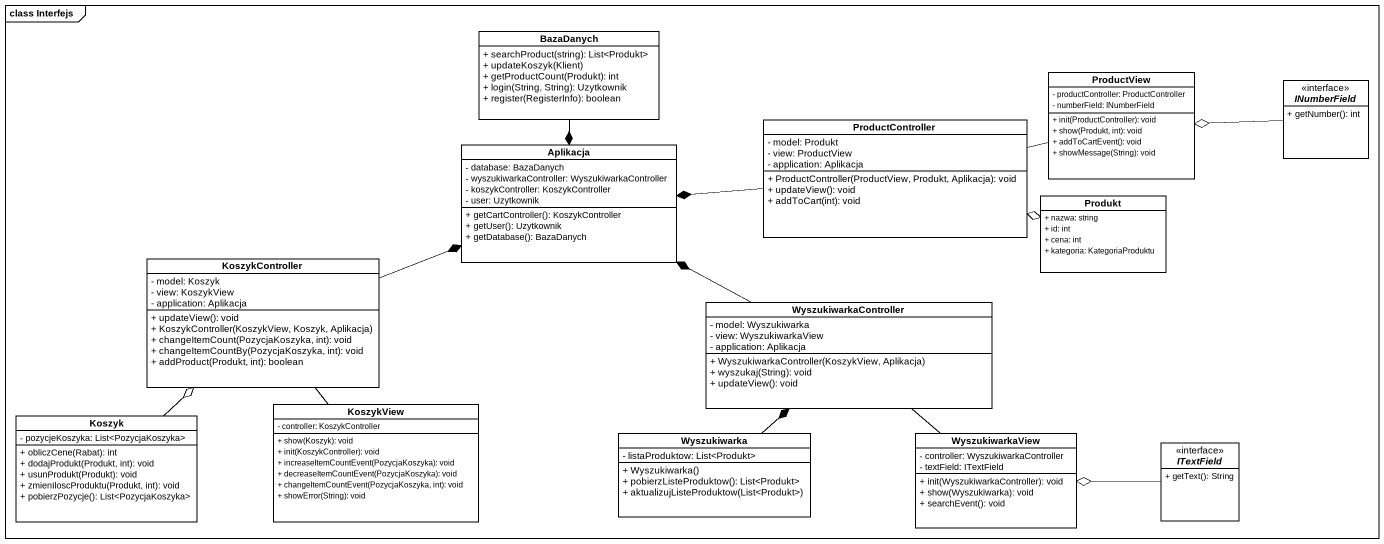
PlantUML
@startuml
mainframe class Interfejs
hide circle
hide empty members
skinparam classAttributeIconSize 0
class BazaDanych {
  + searchProduct(string): List<Produkt>
  + updateKoszyk(Klient)
  + getProductCount(Produkt): int
  + login(String, String): Uzytkownik
  + register(RegisterInfo): boolean
}
class ProductView {
  - productController: ProductController
  - numberField: INumberField
  + init(ProductController): void
  + show(Produkt, int): void
  + addToCartEvent(): void
  + showMessage(String): void
}
interface INumberField {
  + getNumber(): int
}
class ProductController {
  - model: Produkt
  - view: ProductView
  - application: Aplikacja
  + ProductController(ProductView, Produkt, Aplikacja): void
  + updateView(): void
  + addToCart(int): void
}
class Aplikacja {
  - database: BazaDanych
  - wyszukiwarkaController: WyszukiwarkaController
  - koszykController: KoszykController
  - user: Uzytkownik
  + getCartController(): KoszykController
  + getUser(): Uzytkownik
  + getDatabase(): BazaDanych
}
class Produkt {
  + nazwa: string
  + id: int
  + cena: int
  + kategoria: KategoriaProduktu
}
class KoszykController {
  - model: Koszyk
  - view: KoszykView
  - application: Aplikacja
  + updateView(): void
  + KoszykController(KoszykView, Koszyk, Aplikacja)
  + changeItemCount(PozycjaKoszyka, int): void
  + changeItemCountBy(PozycjaKoszyka, int): void
  + addProduct(Produkt, int): boolean
}
class WyszukiwarkaController {
  - model: Wyszukiwarka
  - view: WyszukiwarkaView
  - application: Aplikacja
  + WyszukiwarkaController(KoszykView, Aplikacja)
  + wyszukaj(String): void
  + updateView(): void
}
class KoszykView {
  - controller: KoszykController
  + show(Koszyk): void
  + init(KoszykController): void
  + increaseItemCountEvent(PozycjaKoszyka): void
  + decreaseItemCountEvent(PozycjaKoszyka): void
  + changeItemCountEvent(PozycjaKoszyka, int): void
  + showError(String): void
}
class Koszyk {
  - pozycjeKoszyka: List<PozycjaKoszyka>
  + obliczCene(Rabat): int
  + dodajProdukt(Produkt, int): void
  + usunProdukt(Produkt): void
  + zmienIloscProduktu(Produkt, int): void
  + pobierzPozycje(): List<PozycjaKoszyka>
}
class Wyszukiwarka {
  - listaProduktow: List<Produkt>
  + Wyszukiwarka()
  + pobierzListeProduktow(): List<Produkt>
  + aktualizujListeProduktow(List<Produkt>)
}
class WyszukiwarkaView {
  - controller: WyszukiwarkaController
  - textField: ITextField
  + init(WyszukiwarkaController): void
  + show(Wyszukiwarka): void
  + searchEvent(): void
}
interface ITextField {
  + getText(): String
}
BazaDanych --* Aplikacja
ProductView -left- ProductController
INumberField -left-o ProductView
ProductController -left-* Aplikacja
Produkt -left-o ProductController
KoszykController -right-* Aplikacja
WyszukiwarkaController -left-* Aplikacja
KoszykView -up- KoszykController
Koszyk -up-o KoszykController
Wyszukiwarka -up-* WyszukiwarkaController
WyszukiwarkaView -up- WyszukiwarkaController
ITextField -left-o WyszukiwarkaView
@enduml
